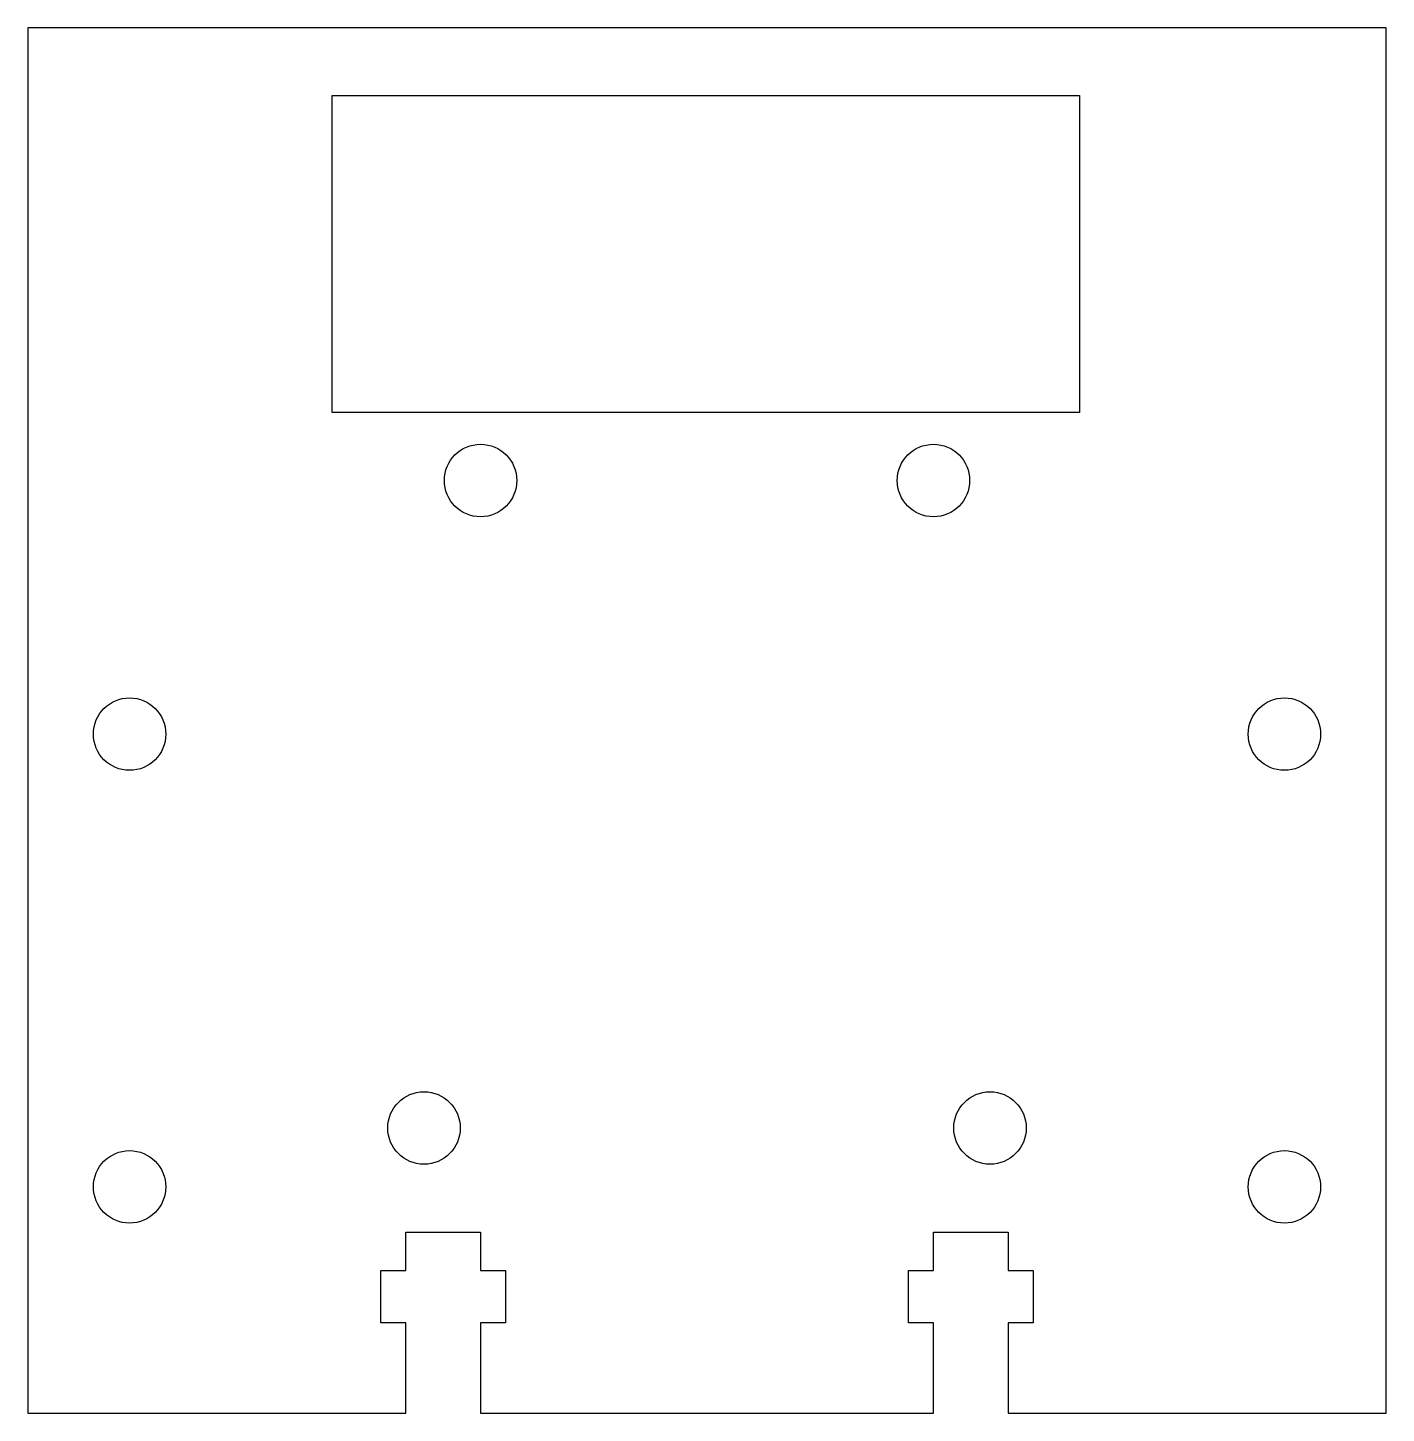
# Model space of a CAD drawing. Header units: millimetres. Extents: x -30 to 30, y -21.6 to 39.6.
import ezdxf

# ---------------------------------------------------------------- set-up
doc = ezdxf.new("R2010")
doc.units = ezdxf.units.MM

msp = doc.modelspace()

# ---------------------------------------------------------------- linework, layer by layer
for points in [[(-10, -17.6), (-10, -21.6), (10, -21.6), (10, -17.6), (8.9, -17.6), (8.9, -15.3), (10, -15.3), (10, -13.6), (13.3, -13.6), (13.3, -15.3), (14.4, -15.3), (14.4, -17.6), (13.3, -17.6), (13.3, -21.6), (30, -21.6), (30, 39.6), (-30, 39.6), (-30, -21.6), (-13.3, -21.6), (-13.3, -17.6), (-14.4, -17.6), (-14.4, -15.3), (-13.3, -15.3), (-13.3, -13.6), (-10, -13.6), (-10, -15.3), (-8.9, -15.3), (-8.9, -17.6)], [(16.45, 36.6), (16.45, 22.6), (-16.55, 22.6), (-16.55, 36.6)]]:
    msp.add_lwpolyline(points, close=True)
for centre in [(-10, 19.6), (10, 19.6), (-25.5, 8.4), (25.5, 8.4), (-12.5, -9), (12.5, -9), (-25.5, -11.6), (25.5, -11.6)]:
    msp.add_circle(centre, 1.6)

doc.saveas('drawing.dxf')
